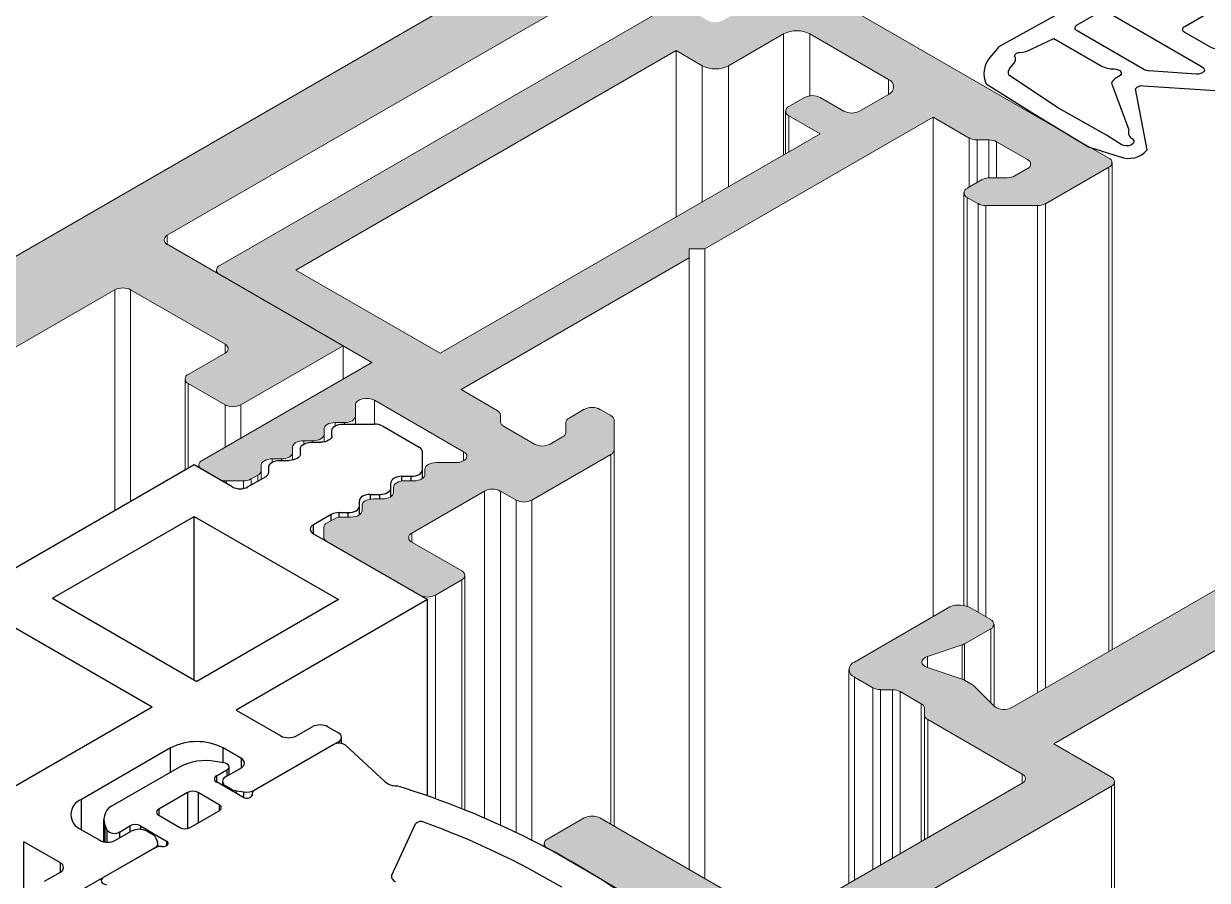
# Model space of a CAD drawing. Header units: millimetres. Extents: x 12 to 3612, y 18 to 315.
# Drawn here: x 326.5 to 344.38, y 238.96 to 251.9 of the extents above; entities that cross this region are included whole.
import ezdxf

# ---------------------------------------------------------------- set-up
doc = ezdxf.new("R2010")
doc.units = ezdxf.units.MM
doc.linetypes.add('SLD-Katı', pattern=[0])

# ---------------------------------------------------------------- blocks, each defined once
blk = doc.blocks.new('MN50ICV_F.G.')
h = blk.add_hatch(color=253)
h.paths.add_polyline_path([(-133.801, 549.916), (-101.087, 568.801), (-109.998, 573.946), (-149.484, 551.151, 0.577391), (-149.505, 551.025), (-149.484, 551.013), (-148.816, 550.628, 0.017894), (-148.805, 550.622), (-148.498, 550.473, 0.228585), (-148.271, 550.479), (-148.059, 550.602, 0.690074), (-148.059, 550.739), (-148.415, 550.945, -0.690062), (-148.415, 551.082), (-147.921, 551.367, -0.214366), (-147.705, 551.378), (-147.191, 551.17, 0.214356), (-146.976, 551.181), (-146.799, 551.283), (-146.87, 551.471), (-146.546, 551.429), (-145.955, 551.77), (-145.935, 551.784), (-145.92, 551.8), (-145.91, 551.817), (-145.906, 551.835), (-145.907, 551.853), (-145.915, 551.87), (-145.927, 551.887), (-145.945, 551.901), (-146.217, 552.088), (-146.235, 552.103), (-146.247, 552.12), (-146.255, 552.137), (-146.256, 552.155), (-146.252, 552.173), (-146.242, 552.19), (-146.227, 552.206), (-146.207, 552.219), (-145.326, 552.728), (-144.534, 552.728), (-143.219, 551.969), (-143.219, 551.612), (-143.279, 551.578), (-143.207, 551.391), (-143.531, 551.432), (-143.992, 551.166), (-143.92, 550.979), (-144.244, 551.021), (-144.705, 550.755), (-144.633, 550.568), (-144.957, 550.609), (-145.471, 550.312), (-145.49, 550.299), (-145.504, 550.285), (-145.514, 550.269), (-145.519, 550.252), (-145.519, 550.235), (-145.514, 550.219), (-145.504, 550.203), (-145.49, 550.188), (-145.129, 549.891), (-145.115, 549.876), (-145.105, 549.861), (-145.1, 549.844), (-145.1, 549.827), (-145.105, 549.81), (-145.115, 549.794), (-145.129, 549.78), (-145.148, 549.767), (-145.643, 549.481, -0.243681), (-145.88, 549.481), (-146.237, 549.687, 0.243687), (-146.474, 549.687), (-146.687, 549.564), (-146.707, 549.551), (-146.722, 549.535), (-146.732, 549.518), (-146.736, 549.5), (-146.735, 549.482), (-146.728, 549.465), (-146.715, 549.448), (-146.697, 549.433), (-146.439, 549.256, 0.019291), (-146.43, 549.25), (-146.43, 549.25), (-145.761, 548.864, 0.243683), (-145.524, 548.864), (-144.122, 549.673), (-144.103, 549.686), (-144.089, 549.701), (-144.079, 549.717), (-144.073, 549.734), (-144.073, 549.75), (-144.079, 549.767), (-144.089, 549.783), (-144.103, 549.798), (-144.235, 549.906), (-144.25, 549.921), (-144.26, 549.937), (-144.265, 549.954), (-144.265, 549.971), (-144.26, 549.987), (-144.25, 550.003), (-144.235, 550.018), (-144.216, 550.031), (-142.039, 551.288), (-141.573, 551.019, 0.128038), (-141.454, 550.991), (-141.296, 550.991), (-141.263, 550.989), (-141.232, 550.983), (-141.203, 550.974), (-141.177, 550.962), (-141.156, 550.947), (-141.141, 550.931), (-141.131, 550.913), (-141.128, 550.894), (-141.128, 550.813), (-141.125, 550.794), (-141.115, 550.776), (-141.1, 550.759), (-141.079, 550.745), (-141.053, 550.733), (-141.024, 550.724), (-140.993, 550.718), (-140.96, 550.716), (-140.821, 550.716), (-140.788, 550.714), (-140.756, 550.709), (-140.727, 550.7), (-140.702, 550.688), (-140.681, 550.673), (-140.665, 550.656), (-140.656, 550.638), (-140.653, 550.619), (-140.653, 550.539), (-140.649, 550.52), (-140.64, 550.502), (-140.624, 550.485), (-140.603, 550.47), (-140.578, 550.458), (-140.549, 550.449), (-140.517, 550.444), (-140.485, 550.442), (-140.345, 550.442), (-140.313, 550.44), (-140.281, 550.434), (-140.252, 550.426), (-140.227, 550.413), (-140.206, 550.399), (-140.19, 550.382), (-140.181, 550.364), (-140.177, 550.345), (-140.177, 550.265), (-140.174, 550.246), (-140.165, 550.227), (-140.149, 550.211), (-140.128, 550.196), (-140.103, 550.184), (-140.074, 550.175), (-140.042, 550.169), (-140.009, 550.167), (-139.87, 550.167), (-139.837, 550.166), (-139.806, 550.16), (-139.777, 550.151), (-139.751, 550.139), (-139.73, 550.124), (-139.715, 550.108), (-139.705, 550.089), (-139.702, 550.07), (-139.702, 549.99, 0.267638), (-139.653, 549.922), (-139.415, 549.784), (-139.177, 549.784), (-139.177, 549.647), (-138.94, 549.51, 0.128037), (-138.821, 549.482), (-138.682, 549.482), (-138.649, 549.48), (-138.618, 549.474), (-138.589, 549.465), (-138.563, 549.453), (-138.542, 549.438), (-138.527, 549.422), (-138.517, 549.404), (-138.514, 549.385), (-138.514, 549.304), (-138.511, 549.285), (-138.501, 549.267), (-138.486, 549.25), (-138.465, 549.236), (-138.439, 549.224), (-138.41, 549.215), (-138.379, 549.209), (-138.346, 549.207), (-138.207, 549.207), (-138.174, 549.205), (-138.142, 549.2), (-138.113, 549.191), (-138.088, 549.179), (-138.067, 549.164), (-138.051, 549.147), (-138.042, 549.129), (-138.039, 549.11), (-138.039, 549.03), (-138.035, 549.011), (-138.026, 548.993), (-138.01, 548.976), (-137.989, 548.961), (-137.964, 548.949), (-137.935, 548.94), (-137.903, 548.935), (-137.871, 548.933), (-137.731, 548.933), (-137.699, 548.931), (-137.667, 548.925), (-137.638, 548.917), (-137.613, 548.904), (-137.592, 548.89), (-137.576, 548.873), (-137.567, 548.855), (-137.563, 548.836), (-137.563, 548.507), (-137.567, 548.488), (-137.576, 548.47), (-137.592, 548.453), (-137.613, 548.438), (-137.638, 548.426), (-137.667, 548.417), (-137.699, 548.412), (-137.731, 548.41), (-137.889, 548.41), (-137.922, 548.408), (-137.953, 548.402), (-137.982, 548.393), (-138.008, 548.381), (-138.029, 548.367), (-138.044, 548.35), (-138.054, 548.332), (-138.057, 548.313), (-138.057, 548.141), (-138.06, 548.122), (-138.07, 548.104), (-138.085, 548.087), (-138.106, 548.072), (-138.132, 548.06), (-138.161, 548.051), (-138.192, 548.046), (-138.225, 548.044), (-138.514, 548.044), (-138.523, 548.044), (-138.556, 548.042), (-138.587, 548.037), (-138.616, 548.028), (-138.642, 548.016), (-138.662, 548.001), (-138.678, 547.984), (-138.688, 547.966), (-138.691, 547.947), (-138.691, 547.775), (-138.694, 547.756), (-138.704, 547.738), (-138.719, 547.721), (-138.74, 547.707), (-138.765, 547.695), (-138.795, 547.686), (-138.826, 547.68), (-138.859, 547.678), (-139.156, 547.678), (-139.189, 547.676), (-139.221, 547.671), (-139.25, 547.662), (-139.275, 547.65), (-139.296, 547.635), (-139.312, 547.618), (-139.321, 547.6), (-139.324, 547.581), (-139.324, 547.409), (-139.328, 547.39), (-139.337, 547.372), (-139.353, 547.355), (-139.374, 547.341), (-139.399, 547.329), (-139.428, 547.32), (-139.46, 547.314), (-139.492, 547.312), (-139.702, 547.312), (-139.79, 547.312), (-139.823, 547.31), (-139.854, 547.305), (-139.883, 547.296), (-139.909, 547.284), (-139.93, 547.269), (-139.945, 547.252), (-139.955, 547.234), (-139.958, 547.215), (-139.958, 547.044), (-139.961, 547.025), (-139.971, 547.006), (-139.986, 546.99), (-140.007, 546.975), (-140.033, 546.963), (-140.062, 546.954), (-140.093, 546.948), (-140.126, 546.947), (-140.177, 546.947), (-140.424, 546.947), (-140.457, 546.945), (-140.488, 546.939), (-140.517, 546.93), (-140.543, 546.918), (-140.564, 546.903), (-140.579, 546.887), (-140.589, 546.868), (-140.592, 546.85), (-140.592, 546.678), (-140.595, 546.659), (-140.605, 546.641), (-140.62, 546.624), (-140.641, 546.609), (-140.653, 546.604), (-140.666, 546.597), (-140.696, 546.588), (-140.727, 546.583), (-140.76, 546.581), (-141.057, 546.581), (-141.09, 546.579), (-141.122, 546.573), (-141.151, 546.564), (-141.176, 546.552), (-141.197, 546.538), (-141.213, 546.521), (-141.222, 546.503), (-141.226, 546.484), (-141.226, 546.312), (-141.229, 546.293), (-141.238, 546.275), (-141.254, 546.258), (-141.275, 546.243), (-141.3, 546.231), (-141.329, 546.222), (-141.361, 546.217), (-141.394, 546.215), (-141.691, 546.215), (-141.724, 546.213), (-141.755, 546.208), (-141.785, 546.199), (-141.81, 546.186), (-141.831, 546.172), (-141.846, 546.155), (-141.856, 546.137), (-141.859, 546.118), (-141.859, 545.946), (-141.862, 545.927), (-141.872, 545.909), (-141.888, 545.892), (-141.908, 545.877), (-141.934, 545.865), (-141.963, 545.856), (-141.994, 545.851), (-142.027, 545.849), (-142.325, 545.849), (-142.358, 545.847), (-142.389, 545.842), (-142.418, 545.833), (-142.444, 545.821), (-142.465, 545.806), (-142.48, 545.789), (-142.49, 545.771), (-142.493, 545.752), (-142.493, 545.58), (-142.496, 545.561), (-142.506, 545.543), (-142.521, 545.526), (-142.542, 545.512), (-142.568, 545.5), (-142.597, 545.491), (-142.628, 545.485), (-142.661, 545.483), (-142.959, 545.483), (-142.991, 545.481), (-143.023, 545.476), (-143.052, 545.467), (-143.077, 545.455), (-143.098, 545.44), (-143.114, 545.423), (-143.123, 545.405), (-143.127, 545.386), (-143.127, 545.214), (-143.13, 545.196), (-143.139, 545.177), (-143.155, 545.161), (-143.176, 545.146), (-143.201, 545.134), (-143.23, 545.125), (-143.262, 545.119), (-143.295, 545.117), (-143.592, 545.117), (-143.625, 545.116), (-143.657, 545.11), (-143.686, 545.101), (-143.711, 545.089), (-143.732, 545.074), (-143.747, 545.058), (-143.757, 545.039), (-143.76, 545.02), (-143.76, 544.849), (-143.763, 544.83), (-143.773, 544.812), (-143.789, 544.795), (-143.809, 544.78), (-143.835, 544.768), (-143.864, 544.759), (-143.895, 544.753), (-143.928, 544.752), (-144.226, 544.752), (-144.259, 544.75), (-144.29, 544.744), (-144.319, 544.735), (-144.345, 544.723), (-144.366, 544.709), (-144.381, 544.692), (-144.391, 544.674), (-144.394, 544.655), (-144.394, 544.483), (-144.397, 544.464), (-144.407, 544.446), (-144.422, 544.429), (-144.443, 544.414), (-144.469, 544.402), (-144.498, 544.393), (-144.529, 544.388), (-144.562, 544.386), (-144.86, 544.386), (-144.892, 544.384), (-144.924, 544.378), (-144.953, 544.369), (-144.978, 544.357), (-144.999, 544.343), (-145.015, 544.326), (-145.024, 544.308), (-145.028, 544.289), (-145.028, 544.117), (-145.031, 544.098), (-145.04, 544.08), (-145.056, 544.063), (-145.077, 544.048), (-145.102, 544.036), (-145.131, 544.027), (-145.163, 544.022), (-145.196, 544.02), (-145.493, 544.02), (-145.526, 544.018), (-145.558, 544.013), (-145.587, 544.004), (-145.612, 543.992), (-145.633, 543.977), (-145.648, 543.96), (-145.658, 543.942), (-145.661, 543.923), (-145.661, 543.751), (-145.665, 543.732), (-145.674, 543.714), (-145.69, 543.697), (-145.71, 543.683), (-145.736, 543.671), (-145.765, 543.662), (-145.797, 543.656), (-145.829, 543.654), (-146.101, 543.674), (-146.144, 543.675), (-146.187, 543.67), (-146.227, 543.66), (-146.262, 543.646), (-146.292, 543.628), (-146.314, 543.606), (-146.327, 543.582), (-146.332, 543.557), (-146.332, 542.951, -0.267621), (-146.381, 542.882), (-146.712, 542.691, -0.243682), (-146.95, 542.691), (-146.989, 542.714, 0.243687), (-147.227, 542.714), (-147.385, 542.622, 0.577374), (-147.406, 542.497), (-147.385, 542.485), (-147.078, 542.308, 0.128054), (-146.959, 542.279), (-146.702, 542.279, 0.128031), (-146.584, 542.308), (-145.821, 542.748), (-145.586, 542.91), (-145.65, 543.075), (-145.387, 543.042, -0.064877), (-145.18, 543.118), (-144.865, 543.3), (-144.937, 543.487), (-144.613, 543.445), (-143.94, 543.057), (-143.702, 543.057), (-143.702, 542.92), (-143.029, 542.531), (-143.378, 542.329), (-143.306, 542.142), (-143.611, 542.181), (-143.645, 542.143), (-143.698, 542.1), (-143.764, 542.063), (-144.237, 541.833), (-144.999, 541.393, 0.267626), (-145.049, 541.325), (-145.049, 541.176, 0.215673), (-145.014, 541.116), (-144.999, 541.108), (-144.692, 540.931, 0.243686), (-144.454, 540.931), (-144.296, 541.022, 0.690073), (-144.296, 541.159), (-144.336, 541.182, -0.690067), (-144.336, 541.319), (-144.005, 541.51, -0.128035), (-143.886, 541.539), (-142.837, 541.539, 0.128031), (-142.718, 541.567), (-137.296, 544.697, 0.267612), (-137.246, 544.766), (-137.246, 547.521, -0.267644), (-137.197, 547.589), (-134.593, 549.093, -0.243687), (-134.355, 549.093), (-132.929, 548.27, -0.690073), (-132.929, 548.133), (-133.484, 547.812, 0.690073), (-133.484, 547.675), (-132.929, 547.355, 0.243686), (-132.692, 547.355), (-131.147, 548.247), (-133.009, 549.321, -0.080572), (-133.029, 549.333), (-133.801, 549.779, -0.690067)])
h.paths.add_polyline_path([(-143.9, 544.086), (-143.588, 544.037), (-143.108, 544.314), (-143.195, 544.502), (-142.87, 544.451), (-142.395, 544.726), (-142.482, 544.913), (-142.157, 544.863), (-141.682, 545.137), (-141.769, 545.325), (-141.444, 545.275), (-140.734, 545.685), (-140.734, 545.913), (-138.653, 547.114), (-138.614, 547.131), (-138.567, 547.141), (-138.518, 547.142), (-138.47, 547.136), (-138.428, 547.121), (-138.395, 547.1), (-138.374, 547.074), (-138.367, 547.046), (-138.367, 545.034, -0.267644), (-138.416, 544.965), (-138.754, 544.77), (-139.15, 544.77), (-139.504, 544.566), (-139.431, 544.384), (-139.746, 544.426), (-140.217, 544.154), (-140.144, 543.972), (-140.459, 544.014), (-140.93, 543.742), (-140.857, 543.561), (-141.172, 543.603), (-141.647, 543.329), (-141.563, 543.148), (-141.885, 543.191), (-142.237, 542.988), (-143.813, 543.898)], flags=16)
h.paths.add_polyline_path([(-143.86, 553.483), (-110.394, 572.802), (-103.146, 568.618), (-136.613, 549.299)], flags=16)
h.paths.add_polyline_path([(-145.326, 543.034), (-145.18, 543.118, 0.064877), (-145.387, 543.042)], flags=16)
h.paths.add_polyline_path([(-145.821, 542.748), (-145.578, 542.888), (-145.586, 542.91)], flags=16)
h.paths.add_polyline_path([(-143.698, 542.1), (-143.645, 542.143), (-143.611, 542.181), (-143.63, 542.184), (-144.237, 541.833), (-143.764, 542.063)], flags=16)
h = blk.add_hatch(color=253)
h.paths.add_polyline_path([(-116.097, 530.55), (-96.097, 542.097), (-117.761, 554.603, 0.243683), (-117.998, 554.603), (-119.662, 553.643), (-119.582, 553.597), (-119.119, 553.33, 0.163443), (-118.957, 553.305), (-118.707, 553.343), (-118.667, 553.353), (-118.632, 553.368), (-118.605, 553.388), (-118.588, 553.412), (-118.583, 553.437), (-118.588, 553.462), (-118.605, 553.485), (-118.632, 553.505), (-118.79, 553.597), (-118.315, 553.871, -0.243681), (-117.919, 553.871), (-116.572, 553.094, -0.690067), (-116.572, 552.865), (-117.048, 552.591), (-117.206, 552.682, 0.363771), (-117.487, 552.639), (-117.554, 552.495, 0.316303), (-117.531, 552.413, 0.08095), (-117.511, 552.401), (-117.315, 552.288), (-117.266, 552.26), (-117.101, 552.164), (-116.622, 551.888, 0.163438), (-116.46, 551.863), (-116.21, 551.902), (-116.17, 551.911), (-116.135, 551.927), (-116.108, 551.947), (-116.091, 551.97), (-116.086, 551.995), (-116.091, 552.021), (-116.108, 552.044), (-116.135, 552.064), (-116.491, 552.27), (-115.818, 552.658), (-109.879, 549.23), (-110.552, 548.841), (-110.949, 549.07, 0.316575), (-111.22, 549.043), (-111.338, 548.897), (-111.353, 548.874), (-111.362, 548.849), (-111.364, 548.825), (-111.36, 548.8), (-111.35, 548.776), (-111.333, 548.754), (-111.31, 548.733), (-111.282, 548.714), (-111.028, 548.567), (-112.335, 547.812), (-112.81, 548.087, 0.128034), (-112.929, 548.115), (-113.106, 548.115, -0.12804), (-113.225, 548.144), (-114.077, 548.636, 0.243681), (-114.473, 548.636), (-115.757, 547.894, 0.407668), (-115.801, 547.801), (-115.784, 547.764, 0.152577), (-115.741, 547.721), (-115.424, 547.538, 0.243685), (-115.186, 547.538), (-114.79, 547.767, 0.065297), (-114.763, 547.787), (-114.46, 548.09, -0.3456), (-114.169, 548.09), (-113.867, 547.787, 0.065216), (-113.84, 547.767), (-113.72, 547.698, 0.050262), (-113.686, 547.682), (-113.162, 547.508), (-113.131, 547.495), (-113.106, 547.478), (-113.088, 547.458), (-113.079, 547.436), (-113.078, 547.414), (-113.087, 547.393), (-113.103, 547.373), (-113.127, 547.355), (-116.969, 545.137), (-116.969, 545), (-117.206, 545), (-121.048, 542.782, -0.296053), (-121.312, 542.803), (-121.615, 543.105, 0.065144), (-121.641, 543.125), (-121.761, 543.194, 0.050205), (-121.796, 543.21), (-122.32, 543.384), (-122.355, 543.4), (-122.382, 543.42), (-122.398, 543.443), (-122.404, 543.468), (-122.398, 543.493), (-122.382, 543.517), (-122.355, 543.537), (-122.32, 543.552), (-121.796, 543.727, 0.050328), (-121.761, 543.742), (-121.365, 543.971, 0.690045), (-121.365, 544.109), (-121.682, 544.291, 0.091497), (-121.757, 544.317), (-121.819, 544.326, 0.163435), (-121.982, 544.301), (-123.424, 543.468, 0.69007), (-123.424, 543.24), (-123.147, 543.08, 0.128038), (-123.028, 543.051), (-122.85, 543.051, -0.128021), (-122.732, 543.023), (-122.414, 542.839, -0.267593), (-122.364, 542.771), (-122.364, 542.668, 0.267633), (-122.315, 542.6), (-120.889, 541.776, -0.690082), (-120.889, 541.639), (-124.414, 539.604, -0.243689), (-124.652, 539.604), (-127.266, 541.113, 0.243683), (-127.503, 541.113), (-128.058, 540.793, 0.690064), (-128.058, 540.656), (-127.986, 540.614, -0.014374), (-127.338, 540.241), (-125.444, 539.147, -0.690082), (-125.444, 539.01), (-127.979, 537.547, 0.690051), (-127.979, 537.41), (-126.751, 536.701), (-126.711, 536.684), (-126.664, 536.674), (-126.614, 536.673), (-126.565, 536.68), (-126.523, 536.696), (-126.49, 536.718), (-126.47, 536.744), (-126.464, 536.773), (-126.499, 537.351, -0.28506), (-126.45, 537.423), (-126.078, 537.638, -0.243679), (-125.84, 537.638), (-118.196, 533.225, -0.690024), (-118.196, 533.088), (-118.569, 532.873, -0.132752), (-118.693, 532.845), (-119.695, 532.865), (-119.745, 532.862), (-119.791, 532.85), (-119.829, 532.831), (-119.855, 532.807), (-119.868, 532.779), (-119.866, 532.75), (-119.85, 532.723), (-119.82, 532.7), (-118.31, 531.828, -0.070181), (-118.298, 531.821, 0.162685), (-118.136, 531.796), (-118.074, 531.806, 0.091506), (-117.998, 531.831), (-117.879, 531.899, 0.690045), (-117.879, 532.037), (-118.117, 532.174, -0.69007), (-118.117, 532.311), (-117.325, 532.768, -0.243677), (-117.087, 532.768), (-115.513, 531.859, -0.267629), (-115.464, 531.791), (-115.464, 531.414, -0.267577), (-115.513, 531.345), (-115.978, 531.076, -0.243689), (-116.216, 531.076), (-116.454, 531.213, 0.243681), (-116.691, 531.213), (-116.81, 531.145, 0.152593), (-116.854, 531.101), (-116.87, 531.065, 0.407651), (-116.827, 530.972), (-116.815, 530.965), (-116.176, 530.596, -0.080618), (-116.163, 530.588)])
h.paths.add_polyline_path([(-125.325, 538.255), (-119.543, 541.594, 0.69007), (-119.543, 541.731), (-120.414, 542.234), (-112.374, 546.875, -0.243681), (-112.137, 546.875), (-111.384, 546.441, 0.243683), (-111.147, 546.441), (-110.671, 546.715, 0.690064), (-110.671, 546.852), (-111.424, 547.287, -0.690064), (-111.424, 547.424), (-109.087, 548.773), (-97.522, 542.097), (-114.751, 532.151)], flags=16)
h = blk.add_hatch(color=251)
h.paths.add_polyline_path([(-125.682, 549.71), (-122.236, 551.699), (-121.691, 551.385, 0.128039), (-121.572, 551.356), (-121.395, 551.356, -0.128038), (-121.276, 551.328), (-120.81, 551.059, -0.690057), (-120.81, 550.922), (-120.999, 550.813, -0.128033), (-121.117, 550.785), (-121.374, 550.785, 0.128045), (-121.493, 550.756), (-121.721, 550.625, 0.690057), (-121.721, 550.487), (-121.557, 550.393, 0.128031), (-121.438, 550.364), (-120.657, 550.364, 0.128045), (-120.539, 550.393), (-119.582, 550.945, 0.69007), (-119.582, 551.082), (-119.869, 551.247), (-119.889, 551.253), (-120.115, 551.389), (-124.177, 553.734, 0.243683), (-124.414, 553.734), (-125.404, 553.163, -0.243679), (-125.642, 553.163), (-125.998, 553.368, 0.243687), (-126.236, 553.368), (-133.009, 549.459, 0.577389), (-133.029, 549.333), (-133.009, 549.321), (-131.61, 548.514), (-131.147, 548.247), (-130.712, 547.995), (-133.276, 546.515, 0.577392), (-133.297, 546.389), (-133.276, 546.378), (-133.028, 546.234, 0.12804), (-132.909, 546.206), (-132.652, 546.206, 0.128036), (-132.533, 546.234), (-132.434, 546.292, 0.267622), (-132.385, 546.36), (-132.385, 546.441), (-132.381, 546.46), (-132.372, 546.478), (-132.356, 546.495), (-132.335, 546.509), (-132.31, 546.521), (-132.281, 546.53), (-132.249, 546.536), (-132.216, 546.538), (-132.077, 546.538), (-132.045, 546.539), (-132.013, 546.545), (-131.984, 546.554), (-131.958, 546.566), (-131.938, 546.581), (-131.922, 546.598), (-131.912, 546.616), (-131.909, 546.635), (-131.909, 546.715), (-131.906, 546.734), (-131.896, 546.752), (-131.881, 546.769), (-131.86, 546.784), (-131.835, 546.796), (-131.806, 546.805), (-131.774, 546.81), (-131.741, 546.812), (-131.602, 546.812), (-131.569, 546.814), (-131.538, 546.819), (-131.509, 546.828), (-131.483, 546.84), (-131.462, 546.855), (-131.447, 546.872), (-131.437, 546.89), (-131.434, 546.909), (-131.434, 546.989), (-131.431, 547.008), (-131.421, 547.026), (-131.406, 547.043), (-131.385, 547.058), (-131.359, 547.07), (-131.33, 547.079), (-131.299, 547.084), (-131.266, 547.086), (-131.127, 547.086), (-131.094, 547.088), (-131.062, 547.094), (-131.033, 547.103), (-131.008, 547.115), (-130.987, 547.129), (-130.972, 547.146), (-130.962, 547.164), (-130.959, 547.183), (-130.959, 547.355), (-130.952, 547.383), (-130.93, 547.409), (-130.897, 547.43), (-130.855, 547.445), (-130.807, 547.452), (-130.758, 547.45), (-130.712, 547.441), (-130.672, 547.424), (-129.325, 546.646), (-129.296, 546.624), (-129.279, 546.597), (-129.277, 546.568), (-129.289, 546.541), (-129.314, 546.516), (-129.351, 546.497), (-129.395, 546.485), (-129.444, 546.481), (-129.742, 546.481), (-129.775, 546.479), (-129.806, 546.473), (-129.835, 546.464), (-129.861, 546.452), (-129.881, 546.438), (-129.897, 546.421), (-129.907, 546.403), (-129.91, 546.384), (-129.91, 546.303), (-129.913, 546.285), (-129.923, 546.266), (-129.938, 546.25), (-129.959, 546.235), (-129.984, 546.223), (-130.014, 546.214), (-130.045, 546.208), (-130.078, 546.206), (-130.217, 546.206), (-130.25, 546.205), (-130.281, 546.199), (-130.31, 546.19), (-130.336, 546.178), (-130.357, 546.163), (-130.372, 546.147), (-130.382, 546.128), (-130.385, 546.109), (-130.385, 546.029), (-130.388, 546.01), (-130.398, 545.992), (-130.413, 545.975), (-130.434, 545.96), (-130.46, 545.948), (-130.489, 545.939), (-130.52, 545.934), (-130.553, 545.932), (-130.692, 545.932), (-130.725, 545.93), (-130.757, 545.925), (-130.786, 545.916), (-130.811, 545.904), (-130.832, 545.889), (-130.848, 545.872), (-130.857, 545.854), (-130.86, 545.835), (-130.86, 545.755), (-130.864, 545.736), (-130.873, 545.718), (-130.889, 545.701), (-130.91, 545.686), (-130.935, 545.674), (-130.964, 545.665), (-130.996, 545.66), (-131.028, 545.658), (-131.168, 545.658, 0.128041), (-131.286, 545.629), (-131.386, 545.572, 0.267647), (-131.435, 545.503), (-131.435, 545.355, 0.215694), (-131.4, 545.295), (-131.386, 545.286), (-129.989, 544.48, 0.243679), (-129.751, 544.48), (-129.355, 544.709, 0.69004), (-129.355, 544.846), (-130.108, 545.28, -0.690076), (-130.108, 545.417), (-129.008, 546.052, -0.243687), (-128.771, 546.052), (-128.533, 545.915, 0.243685), (-128.296, 545.915), (-127.102, 546.604, 0.267612), (-127.053, 546.673), (-127.053, 547.123, 0.267571), (-127.102, 547.192), (-127.266, 547.287, 0.243689), (-127.503, 547.287), (-127.731, 547.155, 0.267644), (-127.781, 547.086), (-127.781, 546.938, -0.267622), (-127.83, 546.869), (-128.018, 546.761, -0.243681), (-128.256, 546.761), (-128.722, 547.03, -0.267641), (-128.771, 547.098), (-128.771, 547.201, 0.267645), (-128.82, 547.269), (-129.365, 547.584), (-125.919, 549.573), (-125.919, 549.71)])
h.paths.add_polyline_path([(-131.86, 549.39), (-126.117, 552.705), (-125.721, 552.477, 0.243687), (-125.325, 552.477), (-124.493, 552.957, -0.243678), (-124.097, 552.957), (-122.909, 552.271, -0.690062), (-122.909, 552.042), (-123.345, 551.791, -0.243689), (-123.583, 551.791), (-123.939, 551.996, 0.243685), (-124.177, 551.996), (-124.414, 551.859, 0.69007), (-124.414, 551.722), (-123.939, 551.448), (-129.682, 548.133)], flags=16)
at = {"color": 7, "linetype": 'SLD-Katı', "lineweight": 15, "ltscale": 10}
for p, q in [((-101.087, 568.801), (-133.801, 549.916)), ((-136.613, 549.299), (-103.146, 568.618)), ((-124.177, 553.734), (-119.582, 551.082)), ((-133.009, 549.459), (-126.236, 553.368)), ((-125.325, 552.477), (-124.493, 552.957)), ((-124.097, 552.957), (-122.909, 552.271)), ((-131.86, 549.39), (-126.117, 552.705)), ((-126.117, 552.705), (-125.721, 552.477)), ((-126.117, 550.19), (-126.117, 552.705)), ((-122.909, 552.042), (-123.345, 551.791)), ((-124.177, 551.996), (-124.414, 551.859)), ((-123.583, 551.791), (-123.939, 551.996)), ((-122.236, 551.699), (-125.682, 549.71)), ((-124.463, 551.791), (-124.463, 551.145)), ((-124.414, 551.722), (-123.939, 551.448)), ((-121.691, 551.385), (-122.236, 551.699)), ((-122.236, 544.154), (-122.236, 551.699)), ((-123.939, 551.448), (-129.682, 548.133)), ((-121.395, 551.356), (-121.572, 551.356)), ((-120.81, 551.059), (-121.276, 551.328)), ((-119.533, 543.657), (-119.533, 551.013)), ((-121.374, 550.785), (-121.117, 550.785)), ((-120.999, 550.813), (-120.81, 550.922)), ((-119.582, 550.945), (-120.539, 550.393)), ((-121.721, 550.625), (-121.493, 550.756)), ((-121.77, 550.556), (-121.77, 544.319)), ((-121.557, 550.393), (-121.721, 550.487)), ((-120.657, 550.364), (-121.438, 550.364)), ((-133.801, 549.779), (-131.147, 548.247)), ((-125.682, 549.71), (-125.919, 549.71)), ((-125.919, 549.71), (-125.919, 549.573)), ((-125.682, 540.199), (-125.682, 549.71)), ((-125.919, 549.573), (-129.365, 547.584)), ((-125.919, 540.336), (-125.919, 549.573)), ((-133.058, 549.39), (-133.058, 549.35)), ((-129.682, 548.133), (-131.86, 549.39)), ((-130.712, 547.995), (-133.009, 549.321)), ((-134.593, 549.093), (-137.197, 547.589)), ((-132.929, 548.27), (-134.355, 549.093)), ((-133.484, 547.812), (-132.929, 548.133)), ((-131.147, 548.247), (-132.692, 547.355)), ((-131.147, 547.744), (-131.147, 548.247)), ((-133.276, 546.515), (-130.712, 547.995)), ((-133.533, 547.744), (-133.533, 546.366)), ((-132.929, 547.355), (-133.484, 547.675)), ((-129.365, 547.584), (-128.82, 547.269)), ((-129.325, 546.646), (-130.672, 547.424)), ((-130.672, 547.063), (-130.672, 547.424)), ((-130.959, 547.355), (-130.959, 547.183)), ((-128.771, 547.201), (-128.771, 547.098)), ((-127.731, 547.155), (-127.503, 547.287)), ((-127.266, 547.287), (-127.102, 547.192)), ((-131.127, 547.086), (-131.266, 547.086)), ((-130.959, 547.063), (-130.959, 547.183)), ((-128.722, 547.03), (-128.256, 546.761)), ((-127.781, 546.938), (-127.781, 547.086)), ((-127.053, 547.123), (-127.053, 546.673)), ((-131.434, 546.989), (-131.434, 546.909)), ((-131.434, 546.793), (-131.434, 546.909)), ((-128.018, 546.761), (-127.83, 546.869)), ((-112.374, 546.875), (-120.414, 542.234)), ((-131.909, 546.715), (-131.909, 546.635)), ((-131.602, 546.812), (-131.741, 546.812)), ((-127.053, 540.99), (-127.053, 546.673)), ((-132.077, 546.538), (-132.216, 546.538)), ((-131.909, 546.519), (-131.909, 546.635)), ((-129.742, 546.481), (-129.444, 546.481)), ((-127.102, 546.604), (-128.296, 545.915)), ((-133.325, 546.446), (-133.325, 546.406)), ((-133.028, 546.234), (-133.276, 546.378)), ((-132.385, 546.441), (-132.385, 546.36)), ((-132.385, 546.229), (-132.385, 546.36)), ((-129.91, 546.303), (-129.91, 546.384)), ((-132.652, 546.206), (-132.909, 546.206)), ((-132.434, 546.292), (-132.533, 546.234)), ((-130.217, 546.206), (-130.078, 546.206)), ((-130.385, 546.029), (-130.385, 546.109)), ((-129.008, 546.052), (-130.108, 545.417)), ((-128.533, 545.915), (-128.771, 546.052)), ((-130.86, 545.755), (-130.86, 545.835)), ((-130.692, 545.932), (-130.553, 545.932)), ((-131.386, 545.572), (-131.286, 545.629)), ((-131.168, 545.658), (-131.028, 545.658)), ((-131.435, 545.355), (-131.435, 545.503)), ((-131.435, 545.315), (-131.435, 545.355)), ((-129.989, 544.48), (-131.386, 545.286)), ((-130.108, 545.28), (-129.355, 544.846)), ((-121.048, 542.782), (-117.206, 545)), ((-129.355, 544.709), (-129.751, 544.48)), ((-129.355, 541.254), (-129.355, 544.709)), ((-129.306, 541.234), (-129.306, 544.777)), ((-129.751, 541.404), (-129.751, 544.48)), ((-123.424, 543.468), (-121.982, 544.301)), ((-121.819, 544.326), (-121.757, 544.317)), ((-121.365, 544.109), (-121.682, 544.291)), ((-121.315, 542.806), (-121.315, 544.04)), ((-121.761, 543.742), (-121.365, 543.971)), ((-121.796, 543.727), (-122.32, 543.552)), ((-123.506, 543.354), (-123.506, 540.129)), ((-122.32, 543.384), (-121.796, 543.21)), ((-123.424, 543.24), (-123.147, 543.08)), ((-121.761, 543.194), (-121.641, 543.125)), ((-121.615, 543.105), (-121.312, 542.803)), ((-122.85, 543.051), (-123.028, 543.051)), ((-122.732, 543.023), (-122.414, 542.839)), ((-122.364, 542.668), (-122.364, 542.771)), ((-122.364, 540.788), (-122.364, 542.668)), ((-122.315, 542.6), (-120.889, 541.776)), ((-119.543, 541.731), (-120.414, 542.234)), ((-119.494, 534.889), (-119.494, 541.662)), ((-119.543, 541.594), (-125.325, 538.255)), ((-120.889, 541.639), (-124.414, 539.604)), ((-127.503, 541.113), (-128.058, 540.793)), ((-124.652, 539.604), (-127.266, 541.113)), ((-128.107, 540.725), (-128.107, 540.679)), ((-128.058, 540.656), (-125.444, 539.147))]:
    blk.add_line(p, q, dxfattribs=at)
at = {"color": 8, "linetype": 'SLD-Katı', "lineweight": 15, "ltscale": 10}
for p, q in [((-124.493, 551.128), (-124.493, 552.957)), ((-124.097, 552.022), (-124.097, 552.957)), ((-125.721, 550.419), (-125.721, 552.477)), ((-125.325, 550.648), (-125.325, 552.477)), ((-122.909, 552.042), (-122.909, 552.271)), ((-124.414, 551.173), (-124.414, 551.722)), ((-121.691, 550.642), (-121.691, 551.385)), ((-121.572, 550.711), (-121.572, 551.356)), ((-121.395, 550.784), (-121.395, 551.356)), ((-121.276, 550.785), (-121.276, 551.328)), ((-119.582, 543.628), (-119.582, 550.945)), ((-121.721, 544.308), (-121.721, 550.487)), ((-121.557, 544.22), (-121.557, 550.393)), ((-121.438, 544.151), (-121.438, 550.364)), ((-120.657, 543.008), (-120.657, 550.364)), ((-120.539, 543.076), (-120.539, 550.393)), ((-133.801, 549.916), (-133.801, 549.779)), ((-134.593, 545.755), (-134.593, 549.093)), ((-134.355, 549.093), (-134.355, 545.892)), ((-132.929, 548.133), (-132.929, 548.27)), ((-133.484, 547.675), (-133.484, 546.395)), ((-132.929, 546.715), (-132.929, 547.355)), ((-132.692, 547.355), (-132.692, 546.852)), ((-131.266, 547.035), (-131.266, 547.086)), ((-131.127, 547.063), (-131.127, 547.086)), ((-131.741, 546.761), (-131.741, 546.812)), ((-131.602, 546.789), (-131.602, 546.812)), ((-132.216, 546.486), (-132.216, 546.538)), ((-132.077, 546.515), (-132.077, 546.538)), ((-129.325, 546.509), (-129.325, 546.646)), ((-127.102, 541.019), (-127.102, 546.604)), ((-132.909, 546.166), (-132.909, 546.206)), ((-132.652, 546.09), (-132.652, 546.206)), ((-132.533, 546.143), (-132.533, 546.234)), ((-132.434, 546.2), (-132.434, 546.292)), ((-129.008, 541.11), (-129.008, 546.052)), ((-128.771, 541.004), (-128.771, 546.052)), ((-128.533, 540.893), (-128.533, 545.915)), ((-128.296, 540.776), (-128.296, 545.915)), ((-130.108, 545.28), (-130.108, 545.417)), ((-121.365, 542.855), (-121.365, 543.971)), ((-121.796, 543.21), (-121.796, 543.727)), ((-121.761, 543.194), (-121.761, 543.742)), ((-122.32, 543.384), (-122.32, 543.552)), ((-123.424, 540.176), (-123.424, 543.24)), ((-123.147, 540.336), (-123.147, 543.08)), ((-123.028, 540.405), (-123.028, 543.051)), ((-122.85, 540.507), (-122.85, 543.051)), ((-122.732, 540.576), (-122.732, 543.023)), ((-122.414, 540.759), (-122.414, 542.839)), ((-122.315, 540.816), (-122.315, 542.6)), ((-120.889, 541.639), (-120.889, 541.776)), ((-119.543, 534.917), (-119.543, 541.594)), ((-128.058, 540.653), (-128.058, 540.656))]:
    blk.add_line(p, q, dxfattribs=at)
at = {"color": 31}
for p, q in [((-131.147, 547.063), (-130.672, 547.063)), ((-130.553, 547.035), (-129.999, 546.715)), ((-131.315, 546.886), (-131.315, 546.966)), ((-131.79, 546.612), (-131.79, 546.692)), ((-131.622, 546.789), (-131.483, 546.789)), ((-132.098, 546.515), (-131.958, 546.515)), ((-129.949, 546.372), (-129.949, 546.646)), ((-133.395, 546.446), (-149.712, 537.026)), ((-132.82, 546.114), (-133.395, 546.446)), ((-132.266, 546.337), (-132.266, 546.418)), ((-129.949, 546.241), (-129.949, 546.372)), ((-132.315, 546.269), (-132.583, 546.114)), ((-130.425, 546.098), (-130.425, 546.178)), ((-130.257, 546.275), (-130.117, 546.275)), ((-130.257, 546.204), (-130.257, 546.275)), ((-130.117, 546.206), (-130.117, 546.275)), ((-130.732, 546.001), (-130.593, 546.001)), ((-130.732, 545.929), (-130.732, 546.001)), ((-130.593, 545.932), (-130.593, 546.001)), ((-130.9, 545.823), (-130.9, 545.904)), ((-130.9, 545.692), (-130.9, 545.823)), ((-135.534, 544.434), (-133.395, 545.669)), ((-133.395, 545.669), (-131.217, 544.411)), ((-133.395, 543.2), (-133.395, 545.669)), ((-131.326, 545.698), (-131.594, 545.543)), ((-131.326, 545.606), (-131.326, 545.698)), ((-131.207, 545.726), (-131.068, 545.726)), ((-131.207, 545.655), (-131.207, 545.726)), ((-131.068, 545.658), (-131.068, 545.726)), ((-131.594, 545.406), (-131.594, 545.543)), ((-131.594, 545.406), (-129.87, 544.411)), ((-135.534, 544.434), (-133.355, 543.177)), ((-131.217, 544.411), (-133.355, 543.177)), ((-129.87, 544.411), (-132.761, 542.742)), ((-129.87, 541.446), (-129.87, 544.411)), ((-134.029, 542.788), (-136.207, 544.045)), ((-134.029, 542.788), (-139.771, 539.473)), ((-132.761, 542.742), (-132.088, 542.354)), ((-131.85, 542.354), (-131.613, 542.491)), ((-131.375, 542.491), (-131.217, 542.399)), ((-131.285, 542.223), (-132.489, 541.528)), ((-131.217, 542.262), (-132.482, 541.531)), ((-131.217, 542.241), (-131.217, 542.262)), ((-131.168, 542.238), (-131.168, 542.331)), ((-133.751, 542.171), (-135.098, 541.393)), ((-133.751, 541.805), (-133.751, 542.171)), ((-132.682, 542.011), (-132.959, 542.171)), ((-132.959, 541.948), (-132.959, 542.171)), ((-132.682, 541.873), (-132.682, 542.011)), ((-132.92, 541.736), (-132.682, 541.873)), ((-132.969, 541.668), (-132.969, 541.605)), ((-132.833, 541.549), (-132.92, 541.599)), ((-132.92, 541.577), (-132.92, 541.599)), ((-132.833, 541.527), (-132.833, 541.549)), ((-132.757, 541.524), (-132.645, 541.506)), ((-132.757, 541.483), (-132.757, 541.524)), ((-132.645, 541.42), (-132.645, 541.506)), ((-135.098, 540.936), (-135.098, 541.393)), ((-135.098, 540.936), (-134.821, 540.776)), ((-134.583, 540.776), (-134.346, 540.913)), ((-134.108, 540.913), (-134.021, 540.863)), ((-133.977, 540.819), (-133.947, 540.754)), ((-135.415, 540.433), (-135.969, 540.753)), ((-135.969, 530.619), (-135.969, 540.753)), ((-133.991, 540.661), (-135.256, 539.93)), ((-133.985, 540.664), (-134.767, 540.213)), ((-133.942, 540.68), (-133.942, 540.729)), ((-135.415, 540.296), (-135.415, 540.433)), ((-135.653, 540.159), (-135.415, 540.296))]:
    blk.add_line(p, q, dxfattribs=at)
at = {"color": 240}
blk.add_line((-130.425, 545.967), (-130.425, 546.098), dxfattribs=at)
at = {"color": 35}
for p, q in [((-130.511, 541.658), (-131.111, 542.211)), ((-133.617, 541.883), (-134.6, 541.315)), ((-132.951, 541.947), (-133.076, 541.966)), ((-133.058, 541.748), (-132.9, 541.839)), ((-132.9, 541.839), (-132.9, 541.747)), ((-132.868, 541.766), (-132.868, 541.885)), ((-133.058, 541.748), (-133.058, 541.657)), ((-132.662, 541.428), (-133.058, 541.657)), ((-133.494, 541.497), (-133.93, 541.244)), ((-133.494, 541.497), (-133.494, 540.956)), ((-133.018, 541.314), (-133.335, 541.497)), ((-133.335, 541.497), (-133.335, 541.039)), ((-132.521, 541.482), (-132.521, 541.449)), ((-133.018, 541.314), (-133.018, 541.222)), ((-132.52, 541.471), (-132.52, 541.454)), ((-133.93, 541.244), (-133.93, 541.153)), ((-133.93, 541.153), (-133.613, 540.97)), ((-133.455, 540.97), (-133.018, 541.222)), ((-134.764, 541.086), (-134.764, 540.755)), ((-134.745, 541.003), (-134.712, 540.93)), ((-134.745, 541.003), (-134.745, 540.751)), ((-134.524, 540.901), (-134.366, 540.993)), ((-134.366, 540.993), (-134.366, 540.901)), ((-134.207, 540.993), (-133.811, 540.764)), ((-134.207, 540.993), (-134.207, 540.941)), ((-130.413, 540.24), (-130.051, 541.023)), ((-134.712, 540.93), (-134.712, 540.748)), ((-134.524, 540.901), (-134.524, 540.81)), ((-133.811, 540.764), (-133.811, 540.696)), ((-130.413, 540.24), (-130.416, 540.229))]:
    blk.add_line(p, q, dxfattribs=at)
at = {"color": 35, "flags": 128}
blk.add_lwpolyline([(-119.741, 553.597), (-121.208, 552.782, 0.087523), (-121.262, 552.738), (-121.381, 552.596, 0.286831), (-121.435, 552.202), (-120.704, 551.743), (-119.889, 551.253), (-119.41, 551.103, 0.331825), (-119.004, 551.207), (-119.177, 552.126, -0.287522), (-119.056, 552.175), (-117.193, 552.054)], format="xyb", dxfattribs=at)
for points in [[(-120.058, 553.094), (-119.741, 553.277, -0.2437), (-119.582, 553.277), (-118.17, 552.462), (-118.15, 552.445), (-118.139, 552.427), (-118.138, 552.407), (-118.148, 552.388), (-118.168, 552.371), (-118.195, 552.359), (-118.227, 552.352), (-118.262, 552.352), (-118.976, 552.398, -0.112759), (-119.042, 552.416), (-120.058, 553.002, -0.690091)], [(-118.434, 553.071), (-117.975, 553.336, -0.157273), (-117.872, 553.353), (-117.827, 553.348, -0.258351), (-117.401, 553.101), (-117.391, 553.075, -0.382221), (-117.421, 553.016), (-117.879, 552.751, -0.243687), (-118.038, 552.751), (-118.434, 552.98, -0.690072)], [(-121.071, 552.446), (-121.018, 552.509, 0.294627), (-120.999, 552.618), (-121.001, 552.629), (-121, 552.639), (-120.995, 552.649), (-120.986, 552.658), (-120.974, 552.666), (-120.959, 552.672), (-120.943, 552.676), (-120.925, 552.678, 0.115451), (-120.753, 552.725), (-120.414, 552.888), (-119.698, 552.475, 0.126651), (-119.503, 552.428), (-119.471, 552.425), (-119.441, 552.416), (-119.417, 552.404), (-119.401, 552.387), (-119.393, 552.369), (-119.395, 552.35), (-119.406, 552.332), (-119.425, 552.317), (-119.469, 552.292, 0.162197), (-119.543, 552.216), (-119.28, 551.51, 0.365435), (-119.226, 551.371), (-119.206, 551.349), (-119.202, 551.324), (-119.214, 551.3), (-119.241, 551.281), (-119.278, 551.269), (-119.32, 551.266), (-119.362, 551.272), (-119.396, 551.286), (-119.617, 551.426), (-120.341, 551.837), (-121.09, 552.335, -0.299128)]]:
    blk.add_lwpolyline(points, format="xyb", close=True, dxfattribs=at)
at = {"color": 7, "linetype": 'SLD-Katı', "lineweight": 15, "ltscale": 10, "flags": 128}
for points in [[(-130.672, 547.424), (-130.712, 547.441), (-130.758, 547.45), (-130.807, 547.452), (-130.855, 547.445), (-130.897, 547.43), (-130.93, 547.409), (-130.952, 547.383), (-130.959, 547.355)], [(-131.266, 547.086), (-131.299, 547.084), (-131.33, 547.079), (-131.359, 547.07), (-131.385, 547.058), (-131.406, 547.043), (-131.421, 547.026), (-131.431, 547.008), (-131.434, 546.989)], [(-130.959, 547.183), (-130.962, 547.164), (-130.972, 547.146), (-130.987, 547.129), (-131.008, 547.115), (-131.033, 547.103), (-131.062, 547.094), (-131.094, 547.088), (-131.127, 547.086)], [(-131.434, 546.909), (-131.437, 546.89), (-131.447, 546.872), (-131.462, 546.855), (-131.483, 546.84), (-131.509, 546.828), (-131.538, 546.819), (-131.569, 546.814), (-131.602, 546.812)], [(-131.741, 546.812), (-131.774, 546.81), (-131.806, 546.805), (-131.835, 546.796), (-131.86, 546.784), (-131.881, 546.769), (-131.896, 546.752), (-131.906, 546.734), (-131.909, 546.715)], [(-132.216, 546.538), (-132.249, 546.536), (-132.281, 546.53), (-132.31, 546.521), (-132.335, 546.509), (-132.356, 546.495), (-132.372, 546.478), (-132.381, 546.46), (-132.385, 546.441)], [(-131.909, 546.635), (-131.912, 546.616), (-131.922, 546.598), (-131.938, 546.581), (-131.958, 546.566), (-131.984, 546.554), (-132.013, 546.545), (-132.045, 546.539), (-132.077, 546.538)], [(-129.91, 546.384), (-129.907, 546.403), (-129.897, 546.421), (-129.881, 546.438), (-129.861, 546.452), (-129.835, 546.464), (-129.806, 546.473), (-129.775, 546.479), (-129.742, 546.481)], [(-129.444, 546.481), (-129.395, 546.485), (-129.351, 546.497), (-129.314, 546.516), (-129.289, 546.541), (-129.277, 546.568), (-129.279, 546.597), (-129.296, 546.624), (-129.325, 546.646)], [(-130.078, 546.206), (-130.045, 546.208), (-130.014, 546.214), (-129.984, 546.223), (-129.959, 546.235), (-129.938, 546.25), (-129.923, 546.266), (-129.913, 546.285), (-129.91, 546.303)], [(-130.385, 546.109), (-130.382, 546.128), (-130.372, 546.147), (-130.357, 546.163), (-130.336, 546.178), (-130.31, 546.19), (-130.281, 546.199), (-130.25, 546.205), (-130.217, 546.206)], [(-130.553, 545.932), (-130.52, 545.934), (-130.489, 545.939), (-130.46, 545.948), (-130.434, 545.96), (-130.413, 545.975), (-130.398, 545.992), (-130.388, 546.01), (-130.385, 546.029)], [(-130.86, 545.835), (-130.857, 545.854), (-130.848, 545.872), (-130.832, 545.889), (-130.811, 545.904), (-130.786, 545.916), (-130.757, 545.925), (-130.725, 545.93), (-130.692, 545.932)], [(-131.028, 545.658), (-130.996, 545.66), (-130.964, 545.665), (-130.935, 545.674), (-130.91, 545.686), (-130.889, 545.701), (-130.873, 545.718), (-130.864, 545.736), (-130.86, 545.755)], [(-122.32, 543.384), (-122.355, 543.4), (-122.382, 543.42), (-122.398, 543.443), (-122.404, 543.468), (-122.398, 543.493), (-122.382, 543.517), (-122.355, 543.537), (-122.32, 543.552)]]:
    blk.add_lwpolyline(points, dxfattribs=at)
at = {"color": 31}
for points in [[(-131.315, 546.966), (-131.312, 546.985), (-131.302, 547.004), (-131.287, 547.02), (-131.266, 547.035), (-131.241, 547.047), (-131.211, 547.056), (-131.18, 547.062), (-131.147, 547.063)], [(-131.315, 546.886), (-131.318, 546.867), (-131.328, 546.849), (-131.344, 546.832), (-131.364, 546.818), (-131.39, 546.805), (-131.419, 546.797), (-131.45, 546.791), (-131.483, 546.789)], [(-131.79, 546.692), (-131.787, 546.711), (-131.778, 546.729), (-131.762, 546.746), (-131.741, 546.761), (-131.716, 546.773), (-131.687, 546.782), (-131.655, 546.787), (-131.622, 546.789)], [(-132.266, 546.418), (-132.262, 546.437), (-132.253, 546.455), (-132.237, 546.472), (-132.216, 546.486), (-132.191, 546.498), (-132.162, 546.507), (-132.13, 546.513), (-132.098, 546.515)], [(-131.79, 546.612), (-131.794, 546.593), (-131.803, 546.575), (-131.819, 546.558), (-131.84, 546.543), (-131.865, 546.531), (-131.894, 546.522), (-131.926, 546.517), (-131.958, 546.515)], [(-130.117, 546.275), (-130.085, 546.277), (-130.053, 546.282), (-130.024, 546.291), (-129.999, 546.303), (-129.978, 546.318), (-129.962, 546.335), (-129.953, 546.353), (-129.949, 546.372)], [(-130.257, 546.275), (-130.289, 546.273), (-130.321, 546.268), (-130.35, 546.259), (-130.375, 546.247), (-130.396, 546.232), (-130.412, 546.215), (-130.421, 546.197), (-130.425, 546.178)], [(-130.732, 546.001), (-130.765, 545.999), (-130.796, 545.993), (-130.825, 545.984), (-130.851, 545.972), (-130.872, 545.958), (-130.887, 545.941), (-130.897, 545.923), (-130.9, 545.904)], [(-130.593, 546.001), (-130.56, 546.003), (-130.528, 546.008), (-130.499, 546.017), (-130.474, 546.029), (-130.453, 546.044), (-130.437, 546.061), (-130.428, 546.079), (-130.425, 546.098)], [(-131.068, 545.726), (-131.035, 545.728), (-131.004, 545.734), (-130.975, 545.743), (-130.949, 545.755), (-130.928, 545.769), (-130.913, 545.786), (-130.903, 545.804), (-130.9, 545.823)]]:
    blk.add_lwpolyline(points, dxfattribs=at)
at = {"color": 35}
for points in [[(-132.9, 541.839), (-132.883, 541.852), (-132.871, 541.868), (-132.868, 541.885), (-132.871, 541.901), (-132.883, 541.917), (-132.9, 541.93), (-132.924, 541.941), (-132.951, 541.947)], [(-132.662, 541.428), (-132.64, 541.419), (-132.615, 541.414), (-132.589, 541.414), (-132.564, 541.419), (-132.542, 541.428), (-132.527, 541.441), (-132.519, 541.455), (-132.52, 541.471)], [(-133.886, 540.682), (-133.859, 540.682), (-133.834, 540.686), (-133.812, 540.695), (-133.796, 540.708), (-133.788, 540.722), (-133.788, 540.737), (-133.796, 540.752), (-133.811, 540.764)], [(-134.767, 540.213), (-134.785, 540.199), (-134.796, 540.184), (-134.8, 540.167), (-134.796, 540.15), (-134.785, 540.135), (-134.767, 540.121), (-134.744, 540.111), (-134.717, 540.104)]]:
    blk.add_lwpolyline(points, dxfattribs=at)
at = {"color": 35, "flags": 128}
blk.add_lwpolyline([(-130.413, 540.24), (-130.416, 540.229), (-130.416, 540.217), (-130.412, 540.205), (-130.406, 540.193), (-130.396, 540.182), (-130.384, 540.17), (-130.369, 540.16), (-130.352, 540.152)], dxfattribs=at)
at = {"color": 7, "linetype": 'SLD-Katı', "lineweight": 15, "ltscale": 100}
for centre, radius, start, end in [((-124.295, 552.575), 0.43, 62.6103, 117.3897), ((-125.523, 552.859), 0.43, 242.6094, 297.3907), ((-122.953, 552.157), 0.122, 290.7836, 69.216), ((-124.058, 551.767), 0.258, 62.6094, 117.3902), ((-124.388, 551.791), 0.0734, 110.7838, 249.2174), ((-123.464, 552.02), 0.258, 242.6091, 297.3909), ((-121.577, 551.599), 0.242, 241.9586, 271.1442), ((-121.39, 551.114), 0.242, 61.9601, 91.1454), ((-120.836, 550.99), 0.0734, 290.783, 69.2146), ((-119.608, 551.013), 0.0734, 290.7832, 69.2168), ((-121.379, 550.542), 0.242, 88.8552, 118.042), ((-121.113, 551.027), 0.242, 268.856, 298.0401), ((-121.695, 550.556), 0.0734, 110.7842, 249.2158), ((-121.443, 550.607), 0.242, 241.9606, 271.1443), ((-120.653, 550.607), 0.242, 268.8552, 298.042), ((-133.775, 549.847), 0.0734, 110.7826, 249.2156), ((-132.983, 549.39), 0.0734, 110.7831, 249.2157), ((-134.474, 548.863), 0.258, 62.6091, 117.3904), ((-132.955, 548.201), 0.0734, 290.7833, 69.2173), ((-133.458, 547.744), 0.0734, 110.7833, 249.2173), ((-132.811, 547.584), 0.258, 242.6094, 297.3904), ((-128.855, 547.192), 0.0845, 5.6915, 65.6263), ((-127.385, 547.057), 0.258, 62.6091, 117.3909), ((-127.137, 547.115), 0.0845, 5.7017, 65.6207), ((-128.687, 547.107), 0.0845, 185.6914, 245.6255), ((-127.697, 547.078), 0.0845, 114.3715, 174.3061), ((-127.865, 546.946), 0.0845, 294.375, 354.305), ((-128.137, 546.99), 0.258, 242.6104, 297.3904), ((-127.137, 546.681), 0.0845, 294.3749, 354.3027), ((-133.25, 546.446), 0.0734, 110.783, 249.2151), ((-132.469, 546.369), 0.0845, 294.375, 354.305), ((-132.914, 546.448), 0.242, 241.9596, 271.1454), ((-132.647, 546.448), 0.242, 268.8556, 298.0405), ((-128.89, 545.823), 0.258, 62.6091, 117.3904), ((-128.414, 546.144), 0.258, 242.61, 297.3908), ((-131.172, 545.415), 0.242, 88.8551, 118.041), ((-131.351, 545.495), 0.0845, 114.3723, 174.3076), ((-130.082, 545.349), 0.0734, 110.7834, 249.2178), ((-131.351, 545.363), 0.0845, 185.6933, 245.6245), ((-129.381, 544.777), 0.0734, 290.7861, 69.2151), ((-129.87, 544.709), 0.258, 242.6105, 297.3899), ((-121.863, 544.072), 0.258, 80.2291, 117.3574), ((-121.787, 544.1), 0.219, 61.1122, 82.0235), ((-121.391, 544.04), 0.0734, 290.7851, 69.2149), ((-121.855, 543.907), 0.19, 288.1299, 299.6545), ((-123.381, 543.354), 0.122, 110.7832, 249.2168), ((-121.855, 543.029), 0.19, 60.3599, 71.8563), ((-121.705, 543.013), 0.129, 45.5898, 60.4987), ((-123.033, 543.294), 0.242, 241.9601, 271.1454), ((-122.846, 542.809), 0.242, 61.9607, 91.1421), ((-122.449, 542.762), 0.0845, 5.6993, 65.6231), ((-121.165, 542.996), 0.243, 232.6709, 298.6371), ((-122.28, 542.677), 0.0845, 185.6927, 245.6251), ((-120.915, 541.708), 0.0734, 290.7823, 69.2177), ((-119.569, 541.662), 0.0734, 290.7832, 69.2168), ((-127.385, 540.884), 0.258, 62.61, 117.3904), ((-128.032, 540.725), 0.0734, 110.7831, 249.2157)]:
    blk.add_arc(centre, radius, start, end, dxfattribs=at)
at = {"color": 31}
for centre, radius, start, end in [((-130.667, 546.821), 0.242, 61.9596, 91.1454), ((-130.033, 546.638), 0.0845, 5.6915, 65.6263), ((-132.35, 546.346), 0.0845, 294.3733, 354.3085), ((-132.701, 546.344), 0.258, 242.61, 297.3904), ((-131.212, 545.484), 0.242, 88.8553, 118.0411), ((-131.568, 545.475), 0.0734, 110.782, 249.2155), ((-131.494, 542.261), 0.258, 62.6091, 117.3904), ((-131.243, 542.331), 0.0734, 290.7834, 69.2178), ((-133.355, 541.406), 0.861, 62.6092, 117.3907), ((-131.969, 542.583), 0.258, 242.6095, 297.3905), ((-132.708, 541.942), 0.0734, 290.7823, 69.2177), ((-132.894, 541.668), 0.0734, 110.7831, 249.2157), ((-132.727, 541.74), 0.219, 241.1125, 262.0232), ((-132.601, 541.761), 0.258, 260.2291, 297.3574), ((-135.011, 541.165), 0.245, 110.7831, 249.2173), ((-134.227, 540.684), 0.258, 62.6091, 117.3904), ((-134.702, 541.005), 0.258, 242.6091, 297.3909), ((-134.069, 540.772), 0.103, 27.644, 62.3591), ((-134.017, 540.73), 0.0739, 290.7436, 19.4606), ((-135.441, 540.364), 0.0734, 290.7823, 69.2177)]:
    blk.add_arc(centre, radius, start, end, dxfattribs=at)
at = {"color": 35}
for centre, radius, start, end in [((-131.207, 542.079), 0.164, 54.069, 118.4053), ((-133.222, 541.119), 0.86, 80.2289, 117.3571), ((-133.041, 541.702), 0.0489, 110.7855, 249.2127), ((-130.34, 541.875), 0.277, 231.7074, 271.1408), ((-133.414, 541.344), 0.172, 62.6094, 117.3912), ((-132.47, 541.481), 0.051, 111.8277, 191.1097), ((-134.161, 529.169), 13.005, 53.5666, 72.8869), ((-134.513, 541.085), 0.246, 110.7422, 199.461), ((-133.036, 541.268), 0.0489, 290.7814, 69.2168), ((-133.913, 541.199), 0.0489, 110.7855, 249.2127), ((-134.287, 540.84), 0.172, 62.6094, 117.3912), ((-133.534, 541.123), 0.172, 242.6117, 297.3889), ((-129.969, 540.947), 0.112, 60.8788, 137.0942), ((-134.142, 529.399), 12.389, 59.4429, 70.0488), ((-134.601, 541.028), 0.148, 221.2268, 301.1871), ((-133.906, 540.514), 0.169, 82.9918, 117.5473)]:
    blk.add_arc(centre, radius, start, end, dxfattribs=at)

msp = doc.modelspace()

# ---------------------------------------------------------------- block references
msp.add_blockref('MN50ICV_F.G.', (462.471, -301.211))
msp.add_blockref('MN50ICV_F.G.', (462.471, -301.211))

doc.saveas('drawing.dxf')
